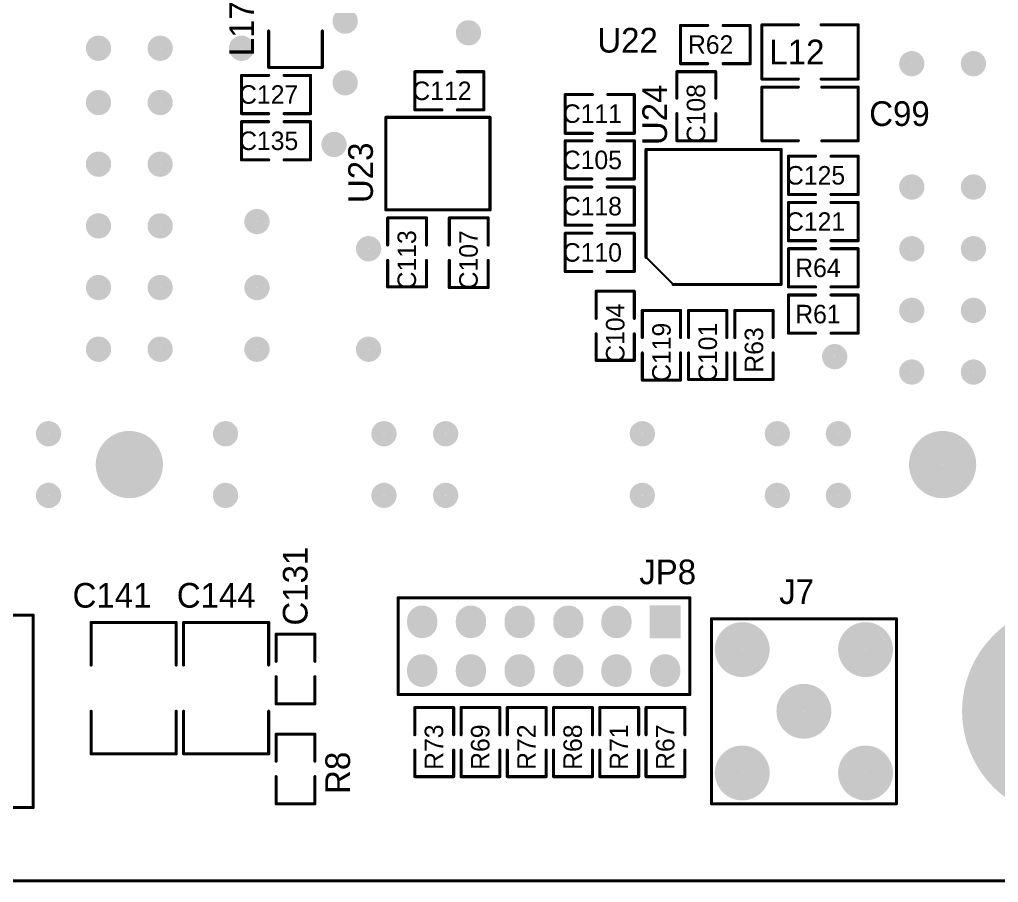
# Model space of a CAD drawing. Extents: x 3.3 to 12.8, y -4.6 to 5.5.
# Drawn here: x 9.709 to 11.297, y 0.598 to 1.996 of the extents above; entities that cross this region are included whole.
import ezdxf

# ---------------------------------------------------------------- set-up
doc = ezdxf.new("R2010")
doc.units = 0
doc.header["$MEASUREMENT"] = 0
for name, color, linetype in [('1', 5, 'CONTINUOUS'), ('12', 1, 'CONTINUOUS'), ('5', 7, 'CONTINUOUS')]:
    doc.layers.add(name, color=color, linetype=linetype)

msp = doc.modelspace()

# ---------------------------------------------------------------- linework, layer by layer
at = {"layer": '1', "const_width": 0.003}
for points in [[(10.782, 1.987), (10.782, 1.925, -1), (10.78, 1.925), (10.78, 1.987, -1), (10.782, 1.987)], [(10.781, 1.988), (10.825, 1.988, -1), (10.825, 1.986), (10.781, 1.986, -1), (10.781, 1.988)], [(10.894, 1.986), (10.85, 1.986, -1), (10.85, 1.988), (10.894, 1.988, -1), (10.894, 1.986)], [(10.895, 1.987), (10.895, 1.925, -1), (10.893, 1.925), (10.893, 1.987, -1), (10.895, 1.987)], [(10.914, 1.988), (10.914, 1.9, -1), (10.912, 1.9), (10.912, 1.988, -1), (10.914, 1.988)], [(10.913, 1.989), (10.972, 1.989, -1), (10.972, 1.987), (10.913, 1.987, -1), (10.913, 1.989)], [(11.069, 1.987), (11.009, 1.987, -1), (11.009, 1.989), (11.069, 1.989, -1), (11.069, 1.987)], [(11.07, 1.988), (11.07, 1.9, -1), (11.068, 1.9), (11.068, 1.988, -1), (11.07, 1.988)], [(10.112, 1.919), (10.112, 1.978, -1), (10.114, 1.978), (10.114, 1.919, -1), (10.112, 1.919)], [(10.199, 1.919), (10.199, 1.978, -1), (10.201, 1.978), (10.201, 1.919, -1), (10.199, 1.919)], [(10.2, 1.918), (10.113, 1.918, -1), (10.113, 1.92), (10.2, 1.92, -1), (10.2, 1.918)], [(10.781, 1.926), (10.825, 1.926, -1), (10.825, 1.924), (10.781, 1.924, -1), (10.781, 1.926)], [(10.894, 1.924), (10.85, 1.924, -1), (10.85, 1.926), (10.894, 1.926, -1), (10.894, 1.924)], [(10.07, 1.906), (10.07, 1.844, -1), (10.068, 1.844), (10.068, 1.906, -1), (10.07, 1.906)], [(10.069, 1.907), (10.113, 1.907, -1), (10.113, 1.905), (10.069, 1.905, -1), (10.069, 1.907)], [(10.181, 1.905), (10.138, 1.905, -1), (10.138, 1.907), (10.181, 1.907, -1), (10.181, 1.905)], [(10.182, 1.906), (10.182, 1.844, -1), (10.18, 1.844), (10.18, 1.906, -1), (10.182, 1.906)], [(10.351, 1.912), (10.351, 1.85, -1), (10.349, 1.85), (10.349, 1.912, -1), (10.351, 1.912)], [(10.35, 1.913), (10.394, 1.913, -1), (10.394, 1.911), (10.35, 1.911, -1), (10.35, 1.913)], [(10.462, 1.911), (10.419, 1.911, -1), (10.419, 1.913), (10.462, 1.913, -1), (10.462, 1.911)], [(10.463, 1.912), (10.463, 1.85, -1), (10.461, 1.85), (10.461, 1.912, -1), (10.463, 1.912)], [(10.775, 1.913), (10.838, 1.913, -1), (10.838, 1.911), (10.775, 1.911, -1), (10.775, 1.913)], [(10.776, 1.912), (10.776, 1.869, -1), (10.774, 1.869), (10.774, 1.912, -1), (10.776, 1.912)], [(10.839, 1.912), (10.839, 1.869, -1), (10.837, 1.869), (10.837, 1.912, -1), (10.839, 1.912)], [(10.913, 1.901), (10.972, 1.901, -1), (10.972, 1.899), (10.913, 1.899, -1), (10.913, 1.901)], [(10.914, 1.887), (10.914, 1.8, -1), (10.912, 1.8), (10.912, 1.887, -1), (10.914, 1.887)], [(10.972, 1.886), (10.913, 1.886, -1), (10.913, 1.888), (10.972, 1.888, -1), (10.972, 1.886)], [(11.069, 1.899), (11.009, 1.899, -1), (11.009, 1.901), (11.069, 1.901, -1), (11.069, 1.899)], [(11.01, 1.888), (11.069, 1.888, -1), (11.069, 1.886), (11.01, 1.886, -1), (11.01, 1.888)], [(11.068, 1.8), (11.068, 1.887, -1), (11.07, 1.887), (11.07, 1.8, -1), (11.068, 1.8)], [(10.595, 1.875), (10.595, 1.812, -1), (10.593, 1.812), (10.593, 1.875, -1), (10.595, 1.875)], [(10.594, 1.876), (10.638, 1.876, -1), (10.638, 1.874), (10.594, 1.874, -1), (10.594, 1.876)], [(10.706, 1.874), (10.663, 1.874, -1), (10.663, 1.876), (10.706, 1.876, -1), (10.706, 1.874)], [(10.707, 1.875), (10.707, 1.812, -1), (10.705, 1.812), (10.705, 1.875, -1), (10.707, 1.875)], [(10.069, 1.845), (10.113, 1.845, -1), (10.113, 1.843), (10.069, 1.843, -1), (10.069, 1.845)], [(10.181, 1.843), (10.138, 1.843, -1), (10.138, 1.845), (10.181, 1.845, -1), (10.181, 1.843)], [(10.35, 1.851), (10.394, 1.851, -1), (10.394, 1.849), (10.35, 1.849, -1), (10.35, 1.851)], [(10.462, 1.849), (10.419, 1.849, -1), (10.419, 1.851), (10.462, 1.851, -1), (10.462, 1.849)], [(10.774, 1.8), (10.774, 1.844, -1), (10.776, 1.844), (10.776, 1.8, -1), (10.774, 1.8)], [(10.837, 1.8), (10.837, 1.844, -1), (10.839, 1.844), (10.839, 1.8, -1), (10.837, 1.8)], [(10.07, 1.831), (10.07, 1.769, -1), (10.068, 1.769), (10.068, 1.831, -1), (10.07, 1.831)], [(10.069, 1.832), (10.113, 1.832, -1), (10.113, 1.83), (10.069, 1.83, -1), (10.069, 1.832)], [(10.181, 1.83), (10.138, 1.83, -1), (10.138, 1.832), (10.181, 1.832, -1), (10.181, 1.83)], [(10.182, 1.831), (10.182, 1.769, -1), (10.18, 1.769), (10.18, 1.831, -1), (10.182, 1.831)], [(10.302, 1.688), (10.302, 1.838, -1), (10.304, 1.838), (10.304, 1.688, -1), (10.302, 1.688)], [(10.303, 1.839), (10.472, 1.839, -1), (10.472, 1.837), (10.303, 1.837, -1), (10.303, 1.839)], [(10.471, 1.688), (10.471, 1.838, -1), (10.473, 1.838), (10.473, 1.688, -1), (10.471, 1.688)], [(10.594, 1.813), (10.638, 1.813, -1), (10.638, 1.811), (10.594, 1.811, -1), (10.594, 1.813)], [(10.706, 1.811), (10.663, 1.811, -1), (10.663, 1.813), (10.706, 1.813, -1), (10.706, 1.811)], [(10.595, 1.8), (10.595, 1.738, -1), (10.593, 1.738), (10.593, 1.8, -1), (10.595, 1.8)], [(10.594, 1.801), (10.637, 1.801, -1), (10.637, 1.799), (10.594, 1.799, -1), (10.594, 1.801)], [(10.706, 1.799), (10.662, 1.799, -1), (10.662, 1.801), (10.706, 1.801, -1), (10.706, 1.799)], [(10.707, 1.8), (10.707, 1.738, -1), (10.705, 1.738), (10.705, 1.8, -1), (10.707, 1.8)], [(10.775, 1.801), (10.838, 1.801, -1), (10.838, 1.799), (10.775, 1.799, -1), (10.775, 1.801)], [(10.972, 1.799), (10.913, 1.799, -1), (10.913, 1.801), (10.972, 1.801, -1), (10.972, 1.799)], [(11.01, 1.801), (11.069, 1.801, -1), (11.069, 1.799), (11.01, 1.799, -1), (11.01, 1.801)], [(10.724, 1.611), (10.724, 1.786, -1), (10.726, 1.786), (10.726, 1.611, -1), (10.724, 1.611)], [(10.725, 1.787), (10.944, 1.787, -1), (10.944, 1.785), (10.725, 1.785, -1), (10.725, 1.787)], [(10.943, 1.567), (10.943, 1.786, -1), (10.945, 1.786), (10.945, 1.567, -1), (10.943, 1.567)], [(10.069, 1.77), (10.113, 1.77, -1), (10.113, 1.768), (10.069, 1.768, -1), (10.069, 1.77)], [(10.181, 1.768), (10.138, 1.768, -1), (10.138, 1.77), (10.181, 1.77, -1), (10.181, 1.768)], [(10.955, 1.713), (10.955, 1.775, -1), (10.957, 1.775), (10.957, 1.713, -1), (10.955, 1.713)], [(10.956, 1.776), (11, 1.776, -1), (11, 1.774), (10.956, 1.774, -1), (10.956, 1.776)], [(11.069, 1.774), (11.025, 1.774, -1), (11.025, 1.776), (11.069, 1.776, -1), (11.069, 1.774)], [(11.068, 1.713), (11.068, 1.775, -1), (11.07, 1.775), (11.07, 1.713, -1), (11.068, 1.713)], [(10.594, 1.739), (10.637, 1.739, -1), (10.637, 1.737), (10.594, 1.737, -1), (10.594, 1.739)], [(10.706, 1.737), (10.662, 1.737, -1), (10.662, 1.739), (10.706, 1.739, -1), (10.706, 1.737)], [(10.595, 1.725), (10.595, 1.663, -1), (10.593, 1.663), (10.593, 1.725, -1), (10.595, 1.725)], [(10.594, 1.726), (10.637, 1.726, -1), (10.637, 1.724), (10.594, 1.724, -1), (10.594, 1.726)], [(10.706, 1.724), (10.662, 1.724, -1), (10.662, 1.726), (10.706, 1.726, -1), (10.706, 1.724)], [(10.707, 1.725), (10.707, 1.663, -1), (10.705, 1.663), (10.705, 1.725, -1), (10.707, 1.725)], [(10.956, 1.714), (11, 1.714, -1), (11, 1.712), (10.956, 1.712, -1), (10.956, 1.714)], [(11.069, 1.712), (11.025, 1.712, -1), (11.025, 1.714), (11.069, 1.714, -1), (11.069, 1.712)], [(10.955, 1.638), (10.955, 1.7, -1), (10.957, 1.7), (10.957, 1.638, -1), (10.955, 1.638)], [(10.956, 1.701), (11, 1.701, -1), (11, 1.699), (10.956, 1.699, -1), (10.956, 1.701)], [(11.069, 1.699), (11.025, 1.699, -1), (11.025, 1.701), (11.069, 1.701, -1), (11.069, 1.699)], [(11.068, 1.638), (11.068, 1.7, -1), (11.07, 1.7), (11.07, 1.638, -1), (11.068, 1.638)], [(10.303, 1.689), (10.472, 1.689, -1), (10.472, 1.687), (10.303, 1.687, -1), (10.303, 1.689)], [(10.369, 1.674), (10.306, 1.674, -1), (10.306, 1.676), (10.369, 1.676, -1), (10.369, 1.674)], [(10.307, 1.675), (10.307, 1.631, -1), (10.305, 1.631), (10.305, 1.675, -1), (10.307, 1.675)], [(10.37, 1.675), (10.37, 1.631, -1), (10.368, 1.631), (10.368, 1.675, -1), (10.37, 1.675)], [(10.406, 1.676), (10.469, 1.676, -1), (10.469, 1.674), (10.406, 1.674, -1), (10.406, 1.676)], [(10.407, 1.675), (10.407, 1.631, -1), (10.405, 1.631), (10.405, 1.675, -1), (10.407, 1.675)], [(10.47, 1.675), (10.47, 1.631, -1), (10.468, 1.631), (10.468, 1.675, -1), (10.47, 1.675)], [(10.594, 1.664), (10.637, 1.664, -1), (10.637, 1.662), (10.594, 1.662, -1), (10.594, 1.664)], [(10.595, 1.65), (10.595, 1.588, -1), (10.593, 1.588), (10.593, 1.65, -1), (10.595, 1.65)], [(10.594, 1.651), (10.637, 1.651, -1), (10.637, 1.649), (10.594, 1.649, -1), (10.594, 1.651)], [(10.706, 1.662), (10.662, 1.662, -1), (10.662, 1.664), (10.706, 1.664, -1), (10.706, 1.662)], [(10.706, 1.649), (10.662, 1.649, -1), (10.662, 1.651), (10.706, 1.651, -1), (10.706, 1.649)], [(10.707, 1.65), (10.707, 1.588, -1), (10.705, 1.588), (10.705, 1.65, -1), (10.707, 1.65)], [(10.956, 1.639), (11, 1.639, -1), (11, 1.637), (10.956, 1.637, -1), (10.956, 1.639)], [(11.069, 1.637), (11.025, 1.637, -1), (11.025, 1.639), (11.069, 1.639, -1), (11.069, 1.637)], [(10.957, 1.625), (10.957, 1.563, -1), (10.955, 1.563), (10.955, 1.625, -1), (10.957, 1.625)], [(10.956, 1.626), (11, 1.626, -1), (11, 1.624), (10.956, 1.624, -1), (10.956, 1.626)], [(11.069, 1.624), (11.025, 1.624, -1), (11.025, 1.626), (11.069, 1.626, -1), (11.069, 1.624)], [(11.07, 1.625), (11.07, 1.563, -1), (11.068, 1.563), (11.068, 1.625, -1), (11.07, 1.625)], [(10.305, 1.563), (10.305, 1.606, -1), (10.307, 1.606), (10.307, 1.563, -1), (10.305, 1.563)], [(10.368, 1.563), (10.368, 1.606, -1), (10.37, 1.606), (10.37, 1.563, -1), (10.368, 1.563)], [(10.405, 1.562), (10.405, 1.606, -1), (10.407, 1.606), (10.407, 1.562, -1), (10.405, 1.562)], [(10.468, 1.562), (10.468, 1.606, -1), (10.47, 1.606), (10.47, 1.562, -1), (10.468, 1.562)], [(10.769, 1.567), (10.725, 1.611, -1), (10.725, 1.611), (10.769, 1.567, -1), (10.769, 1.567)], [(10.594, 1.589), (10.637, 1.589, -1), (10.637, 1.587), (10.594, 1.587, -1), (10.594, 1.589)], [(10.706, 1.587), (10.662, 1.587, -1), (10.662, 1.589), (10.706, 1.589, -1), (10.706, 1.587)], [(10.369, 1.562), (10.306, 1.562, -1), (10.306, 1.564), (10.369, 1.564, -1), (10.369, 1.562)], [(10.406, 1.563), (10.469, 1.563, -1), (10.469, 1.561), (10.406, 1.561, -1), (10.406, 1.563)], [(10.644, 1.557), (10.706, 1.557, -1), (10.706, 1.555), (10.644, 1.555, -1), (10.644, 1.557)], [(10.645, 1.556), (10.645, 1.512, -1), (10.643, 1.512), (10.643, 1.556, -1), (10.645, 1.556)], [(10.707, 1.556), (10.707, 1.512, -1), (10.705, 1.512), (10.705, 1.556, -1), (10.707, 1.556)], [(10.769, 1.568), (10.944, 1.568, -1), (10.944, 1.566), (10.769, 1.566, -1), (10.769, 1.568)], [(10.956, 1.564), (11, 1.564, -1), (11, 1.562), (10.956, 1.562, -1), (10.956, 1.564)], [(11.069, 1.562), (11.025, 1.562, -1), (11.025, 1.564), (11.069, 1.564, -1), (11.069, 1.562)], [(10.957, 1.55), (10.957, 1.488, -1), (10.955, 1.488), (10.955, 1.55, -1), (10.957, 1.55)], [(10.956, 1.551), (11, 1.551, -1), (11, 1.549), (10.956, 1.549, -1), (10.956, 1.551)], [(11.069, 1.549), (11.025, 1.549, -1), (11.025, 1.551), (11.069, 1.551, -1), (11.069, 1.549)], [(11.07, 1.55), (11.07, 1.488, -1), (11.068, 1.488), (11.068, 1.55, -1), (11.07, 1.55)], [(10.719, 1.526), (10.781, 1.526, -1), (10.781, 1.524), (10.719, 1.524, -1), (10.719, 1.526)], [(10.72, 1.525), (10.72, 1.481, -1), (10.718, 1.481), (10.718, 1.525, -1), (10.72, 1.525)], [(10.782, 1.525), (10.782, 1.481, -1), (10.78, 1.481), (10.78, 1.525, -1), (10.782, 1.525)], [(10.856, 1.524), (10.794, 1.524, -1), (10.794, 1.526), (10.856, 1.526, -1), (10.856, 1.524)], [(10.795, 1.525), (10.795, 1.481, -1), (10.793, 1.481), (10.793, 1.525, -1), (10.795, 1.525)], [(10.857, 1.525), (10.857, 1.481, -1), (10.855, 1.481), (10.855, 1.525, -1), (10.857, 1.525)], [(10.931, 1.524), (10.869, 1.524, -1), (10.869, 1.526), (10.931, 1.526, -1), (10.931, 1.524)], [(10.87, 1.525), (10.87, 1.481, -1), (10.868, 1.481), (10.868, 1.525, -1), (10.87, 1.525)], [(10.932, 1.525), (10.932, 1.481, -1), (10.93, 1.481), (10.93, 1.525, -1), (10.932, 1.525)], [(10.643, 1.444), (10.643, 1.487, -1), (10.645, 1.487), (10.645, 1.444, -1), (10.643, 1.444)], [(10.705, 1.444), (10.705, 1.487, -1), (10.707, 1.487), (10.707, 1.444, -1), (10.705, 1.444)], [(10.956, 1.489), (11, 1.489, -1), (11, 1.487), (10.956, 1.487, -1), (10.956, 1.489)], [(11.069, 1.487), (11.025, 1.487, -1), (11.025, 1.489), (11.069, 1.489, -1), (11.069, 1.487)], [(10.644, 1.445), (10.706, 1.445, -1), (10.706, 1.443), (10.644, 1.443, -1), (10.644, 1.445)], [(10.718, 1.412), (10.718, 1.456, -1), (10.72, 1.456), (10.72, 1.412, -1), (10.718, 1.412)], [(10.78, 1.412), (10.78, 1.456, -1), (10.782, 1.456), (10.782, 1.412, -1), (10.78, 1.412)], [(10.793, 1.413), (10.793, 1.456, -1), (10.795, 1.456), (10.795, 1.413, -1), (10.793, 1.413)], [(10.855, 1.413), (10.855, 1.456, -1), (10.857, 1.456), (10.857, 1.413, -1), (10.855, 1.413)], [(10.868, 1.413), (10.868, 1.456, -1), (10.87, 1.456), (10.87, 1.413, -1), (10.868, 1.413)], [(10.93, 1.413), (10.93, 1.456, -1), (10.932, 1.456), (10.932, 1.413, -1), (10.93, 1.413)], [(10.719, 1.413), (10.781, 1.413, -1), (10.781, 1.411), (10.719, 1.411, -1), (10.719, 1.413)], [(10.856, 1.412), (10.794, 1.412, -1), (10.794, 1.414), (10.856, 1.414, -1), (10.856, 1.412)], [(10.931, 1.412), (10.869, 1.412, -1), (10.869, 1.414), (10.931, 1.414, -1), (10.931, 1.412)], [(10.322, 0.902), (10.322, 1.059, -1), (10.324, 1.059), (10.324, 0.902, -1), (10.322, 0.902)], [(10.796, 1.058), (10.323, 1.058, -1), (10.323, 1.06), (10.796, 1.06, -1), (10.796, 1.058)], [(10.795, 0.902), (10.795, 1.059, -1), (10.797, 1.059), (10.797, 0.902, -1), (10.795, 0.902)], [(9.563, 1.032), (9.731, 1.032, -1), (9.731, 1.03), (9.563, 1.03, -1), (9.563, 1.032)], [(9.73, 0.719), (9.73, 1.031, -1), (9.732, 1.031), (9.732, 0.719, -1), (9.73, 0.719)], [(9.825, 1.02), (9.963, 1.02, -1), (9.963, 1.018), (9.825, 1.018, -1), (9.825, 1.02)], [(9.824, 0.95), (9.824, 1.019, -1), (9.826, 1.019), (9.826, 0.95, -1), (9.824, 0.95)], [(9.962, 0.95), (9.962, 1.019, -1), (9.964, 1.019), (9.964, 0.95, -1), (9.962, 0.95)], [(9.975, 1.02), (10.113, 1.02, -1), (10.113, 1.018), (9.975, 1.018, -1), (9.975, 1.02)], [(9.974, 0.95), (9.974, 1.019, -1), (9.976, 1.019), (9.976, 0.95, -1), (9.974, 0.95)], [(10.112, 0.95), (10.112, 1.019, -1), (10.114, 1.019), (10.114, 0.95, -1), (10.112, 0.95)], [(10.83, 0.725), (10.83, 1.025, -1), (10.832, 1.025), (10.832, 0.725, -1), (10.83, 0.725)], [(11.131, 1.024), (10.831, 1.024, -1), (10.831, 1.026), (11.131, 1.026, -1), (11.131, 1.024)], [(11.13, 0.725), (11.13, 1.025, -1), (11.132, 1.025), (11.132, 0.725, -1), (11.13, 0.725)], [(10.125, 1.001), (10.188, 1.001, -1), (10.188, 0.999), (10.125, 0.999, -1), (10.125, 1.001)], [(10.126, 1), (10.126, 0.956, -1), (10.124, 0.956), (10.124, 1, -1), (10.126, 1)], [(10.189, 1), (10.189, 0.956, -1), (10.187, 0.956), (10.187, 1, -1), (10.189, 1)], [(10.124, 0.887), (10.124, 0.931, -1), (10.126, 0.931), (10.126, 0.887, -1), (10.124, 0.887)], [(10.187, 0.887), (10.187, 0.931, -1), (10.189, 0.931), (10.189, 0.887, -1), (10.187, 0.887)], [(10.125, 0.888), (10.188, 0.888, -1), (10.188, 0.886), (10.125, 0.886, -1), (10.125, 0.888)], [(10.796, 0.901), (10.323, 0.901, -1), (10.323, 0.903), (10.796, 0.903, -1), (10.796, 0.901)], [(9.826, 0.875), (9.826, 0.806, -1), (9.824, 0.806), (9.824, 0.875, -1), (9.826, 0.875)], [(9.964, 0.875), (9.964, 0.806, -1), (9.962, 0.806), (9.962, 0.875, -1), (9.964, 0.875)], [(9.976, 0.875), (9.976, 0.806, -1), (9.974, 0.806), (9.974, 0.875, -1), (9.976, 0.875)], [(10.114, 0.875), (10.114, 0.806, -1), (10.112, 0.806), (10.112, 0.875, -1), (10.114, 0.875)], [(10.35, 0.882), (10.413, 0.882, -1), (10.413, 0.88), (10.35, 0.88, -1), (10.35, 0.882)], [(10.351, 0.881), (10.351, 0.837, -1), (10.349, 0.837), (10.349, 0.881, -1), (10.351, 0.881)], [(10.414, 0.881), (10.414, 0.837, -1), (10.412, 0.837), (10.412, 0.881, -1), (10.414, 0.881)], [(10.425, 0.882), (10.488, 0.882, -1), (10.488, 0.88), (10.425, 0.88, -1), (10.425, 0.882)], [(10.426, 0.881), (10.426, 0.837, -1), (10.424, 0.837), (10.424, 0.881, -1), (10.426, 0.881)], [(10.489, 0.881), (10.489, 0.837, -1), (10.487, 0.837), (10.487, 0.881, -1), (10.489, 0.881)], [(10.5, 0.882), (10.563, 0.882, -1), (10.563, 0.88), (10.5, 0.88, -1), (10.5, 0.882)], [(10.501, 0.881), (10.501, 0.837, -1), (10.499, 0.837), (10.499, 0.881, -1), (10.501, 0.881)], [(10.564, 0.881), (10.564, 0.837, -1), (10.562, 0.837), (10.562, 0.881, -1), (10.564, 0.881)], [(10.575, 0.882), (10.638, 0.882, -1), (10.638, 0.88), (10.575, 0.88, -1), (10.575, 0.882)], [(10.576, 0.881), (10.576, 0.837, -1), (10.574, 0.837), (10.574, 0.881, -1), (10.576, 0.881)], [(10.639, 0.881), (10.639, 0.837, -1), (10.637, 0.837), (10.637, 0.881, -1), (10.639, 0.881)], [(10.65, 0.882), (10.713, 0.882, -1), (10.713, 0.88), (10.65, 0.88, -1), (10.65, 0.882)], [(10.651, 0.881), (10.651, 0.837, -1), (10.649, 0.837), (10.649, 0.881, -1), (10.651, 0.881)], [(10.714, 0.881), (10.714, 0.837, -1), (10.712, 0.837), (10.712, 0.881, -1), (10.714, 0.881)], [(10.725, 0.882), (10.788, 0.882, -1), (10.788, 0.88), (10.725, 0.88, -1), (10.725, 0.882)], [(10.726, 0.881), (10.726, 0.837, -1), (10.724, 0.837), (10.724, 0.881, -1), (10.726, 0.881)], [(10.789, 0.881), (10.789, 0.837, -1), (10.787, 0.837), (10.787, 0.881, -1), (10.789, 0.881)], [(10.126, 0.838), (10.126, 0.794, -1), (10.124, 0.794), (10.124, 0.838, -1), (10.126, 0.838)], [(10.125, 0.839), (10.188, 0.839, -1), (10.188, 0.837), (10.125, 0.837, -1), (10.125, 0.839)], [(10.189, 0.838), (10.189, 0.794, -1), (10.187, 0.794), (10.187, 0.838, -1), (10.189, 0.838)], [(10.349, 0.769), (10.349, 0.812, -1), (10.351, 0.812), (10.351, 0.769, -1), (10.349, 0.769)], [(10.412, 0.769), (10.412, 0.812, -1), (10.414, 0.812), (10.414, 0.769, -1), (10.412, 0.769)], [(10.424, 0.769), (10.424, 0.812, -1), (10.426, 0.812), (10.426, 0.769, -1), (10.424, 0.769)], [(10.487, 0.769), (10.487, 0.812, -1), (10.489, 0.812), (10.489, 0.769, -1), (10.487, 0.769)], [(10.499, 0.769), (10.499, 0.812, -1), (10.501, 0.812), (10.501, 0.769, -1), (10.499, 0.769)], [(10.562, 0.769), (10.562, 0.812, -1), (10.564, 0.812), (10.564, 0.769, -1), (10.562, 0.769)], [(10.574, 0.769), (10.574, 0.812, -1), (10.576, 0.812), (10.576, 0.769, -1), (10.574, 0.769)], [(10.637, 0.769), (10.637, 0.812, -1), (10.639, 0.812), (10.639, 0.769, -1), (10.637, 0.769)], [(10.649, 0.769), (10.649, 0.812, -1), (10.651, 0.812), (10.651, 0.769, -1), (10.649, 0.769)], [(10.712, 0.769), (10.712, 0.812, -1), (10.714, 0.812), (10.714, 0.769, -1), (10.712, 0.769)], [(10.724, 0.769), (10.724, 0.812, -1), (10.726, 0.812), (10.726, 0.769, -1), (10.724, 0.769)], [(10.787, 0.769), (10.787, 0.812, -1), (10.789, 0.812), (10.789, 0.769, -1), (10.787, 0.769)], [(9.825, 0.807), (9.963, 0.807, -1), (9.963, 0.805), (9.825, 0.805, -1), (9.825, 0.807)], [(9.975, 0.807), (10.113, 0.807, -1), (10.113, 0.805), (9.975, 0.805, -1), (9.975, 0.807)], [(10.126, 0.769), (10.126, 0.725, -1), (10.124, 0.725), (10.124, 0.769, -1), (10.126, 0.769)], [(10.189, 0.769), (10.189, 0.725, -1), (10.187, 0.725), (10.187, 0.769, -1), (10.189, 0.769)], [(10.35, 0.77), (10.413, 0.77, -1), (10.413, 0.768), (10.35, 0.768, -1), (10.35, 0.77)], [(10.425, 0.77), (10.488, 0.77, -1), (10.488, 0.768), (10.425, 0.768, -1), (10.425, 0.77)], [(10.5, 0.77), (10.563, 0.77, -1), (10.563, 0.768), (10.5, 0.768, -1), (10.5, 0.77)], [(10.575, 0.77), (10.638, 0.77, -1), (10.638, 0.768), (10.575, 0.768, -1), (10.575, 0.77)], [(10.65, 0.77), (10.713, 0.77, -1), (10.713, 0.768), (10.65, 0.768, -1), (10.65, 0.77)], [(10.725, 0.77), (10.788, 0.77, -1), (10.788, 0.768), (10.725, 0.768, -1), (10.725, 0.77)], [(9.563, 0.72), (9.731, 0.72, -1), (9.731, 0.718), (9.563, 0.718, -1), (9.563, 0.72)], [(10.188, 0.724), (10.125, 0.724, -1), (10.125, 0.726), (10.188, 0.726, -1), (10.188, 0.724)], [(11.131, 0.724), (10.831, 0.724, -1), (10.831, 0.726), (11.131, 0.726, -1), (11.131, 0.724)]]:
    msp.add_lwpolyline(points, format="xyb", dxfattribs=at)
at = {"layer": '5'}
for points, const_width in [([(10.237, 2.004), (10.237, 2.004, -1), (10.237, 1.984), (10.237, 1.984, -1), (10.237, 2.004)], 0.021), ([(10.437, 1.985), (10.437, 1.985, -1), (10.437, 1.965), (10.437, 1.965, -1), (10.437, 1.985)], 0.021), ([(9.837, 1.96), (9.837, 1.96, -1), (9.837, 1.94), (9.837, 1.94, -1), (9.837, 1.96)], 0.021), ([(9.937, 1.96), (9.937, 1.96, -1), (9.937, 1.94), (9.937, 1.94, -1), (9.937, 1.96)], 0.021), ([(10.069, 1.96), (10.069, 1.96, -1), (10.069, 1.94), (10.069, 1.94, -1), (10.069, 1.96)], 0.021), ([(11.156, 1.935), (11.156, 1.935, -1), (11.156, 1.915), (11.156, 1.915, -1), (11.156, 1.935)], 0.021), ([(11.256, 1.935), (11.256, 1.935, -1), (11.256, 1.915), (11.256, 1.915, -1), (11.256, 1.935)], 0.021), ([(10.237, 1.904), (10.237, 1.904, -1), (10.237, 1.884), (10.237, 1.884, -1), (10.237, 1.904)], 0.021), ([(9.837, 1.872), (9.837, 1.872, -1), (9.837, 1.852), (9.837, 1.852, -1), (9.837, 1.872)], 0.021), ([(9.937, 1.872), (9.937, 1.872, -1), (9.937, 1.852), (9.937, 1.852, -1), (9.937, 1.872)], 0.021), ([(10.219, 1.804), (10.219, 1.804, -1), (10.219, 1.784), (10.219, 1.784, -1), (10.219, 1.804)], 0.021), ([(9.837, 1.772), (9.837, 1.772, -1), (9.837, 1.752), (9.837, 1.752, -1), (9.837, 1.772)], 0.021), ([(9.937, 1.772), (9.937, 1.772, -1), (9.937, 1.752), (9.937, 1.752, -1), (9.937, 1.772)], 0.021), ([(11.156, 1.735), (11.156, 1.735, -1), (11.156, 1.715), (11.156, 1.715, -1), (11.156, 1.735)], 0.021), ([(11.256, 1.735), (11.256, 1.735, -1), (11.256, 1.715), (11.256, 1.715, -1), (11.256, 1.735)], 0.021), ([(10.094, 1.679), (10.094, 1.679, -1), (10.094, 1.659), (10.094, 1.659, -1), (10.094, 1.679)], 0.021), ([(9.837, 1.672), (9.837, 1.672, -1), (9.837, 1.652), (9.837, 1.652, -1), (9.837, 1.672)], 0.021), ([(9.937, 1.672), (9.937, 1.672, -1), (9.937, 1.652), (9.937, 1.652, -1), (9.937, 1.672)], 0.021), ([(10.275, 1.635), (10.275, 1.635, -1), (10.275, 1.615), (10.275, 1.615, -1), (10.275, 1.635)], 0.021), ([(11.156, 1.635), (11.156, 1.635, -1), (11.156, 1.615), (11.156, 1.615, -1), (11.156, 1.635)], 0.021), ([(11.256, 1.635), (11.256, 1.635, -1), (11.256, 1.615), (11.256, 1.615, -1), (11.256, 1.635)], 0.021), ([(9.837, 1.572), (9.837, 1.572, -1), (9.837, 1.552), (9.837, 1.552, -1), (9.837, 1.572)], 0.021), ([(9.937, 1.572), (9.937, 1.572, -1), (9.937, 1.552), (9.937, 1.552, -1), (9.937, 1.572)], 0.021), ([(10.094, 1.572), (10.094, 1.572, -1), (10.094, 1.552), (10.094, 1.552, -1), (10.094, 1.572)], 0.021), ([(11.156, 1.535), (11.156, 1.535, -1), (11.156, 1.515), (11.156, 1.515, -1), (11.156, 1.535)], 0.021), ([(11.256, 1.535), (11.256, 1.535, -1), (11.256, 1.515), (11.256, 1.515, -1), (11.256, 1.535)], 0.021), ([(9.837, 1.472), (9.837, 1.472, -1), (9.837, 1.452), (9.837, 1.452, -1), (9.837, 1.472)], 0.021), ([(9.937, 1.472), (9.937, 1.472, -1), (9.937, 1.452), (9.937, 1.452, -1), (9.937, 1.472)], 0.021), ([(10.094, 1.472), (10.094, 1.472, -1), (10.094, 1.452), (10.094, 1.452, -1), (10.094, 1.472)], 0.021), ([(10.275, 1.472), (10.275, 1.472, -1), (10.275, 1.452), (10.275, 1.452, -1), (10.275, 1.472)], 0.021), ([(11.031, 1.46), (11.031, 1.46, -1), (11.031, 1.44), (11.031, 1.44, -1), (11.031, 1.46)], 0.021), ([(11.156, 1.435), (11.156, 1.435, -1), (11.156, 1.415), (11.156, 1.415, -1), (11.156, 1.435)], 0.021), ([(11.256, 1.435), (11.256, 1.435, -1), (11.256, 1.415), (11.256, 1.415, -1), (11.256, 1.435)], 0.021), ([(9.756, 1.335), (9.756, 1.335, -1), (9.756, 1.315), (9.756, 1.315, -1), (9.756, 1.335)], 0.021), ([(10.043, 1.335), (10.043, 1.335, -1), (10.043, 1.315), (10.043, 1.315, -1), (10.043, 1.335)], 0.021), ([(10.3, 1.335), (10.3, 1.335, -1), (10.3, 1.315), (10.3, 1.315, -1), (10.3, 1.335)], 0.021), ([(10.4, 1.335), (10.4, 1.335, -1), (10.4, 1.315), (10.4, 1.315, -1), (10.4, 1.335)], 0.021), ([(10.719, 1.335), (10.719, 1.335, -1), (10.719, 1.315), (10.719, 1.315, -1), (10.719, 1.335)], 0.021), ([(10.938, 1.335), (10.938, 1.335, -1), (10.938, 1.315), (10.938, 1.315, -1), (10.938, 1.335)], 0.021), ([(11.037, 1.335), (11.037, 1.335, -1), (11.037, 1.315), (11.037, 1.315, -1), (11.037, 1.335)], 0.021), ([(9.887, 1.302), (9.887, 1.302, -1), (9.887, 1.248), (9.887, 1.248, -1), (9.887, 1.302)], 0.055), ([(11.206, 1.302), (11.206, 1.302, -1), (11.206, 1.248), (11.206, 1.248, -1), (11.206, 1.302)], 0.055), ([(9.756, 1.235), (9.756, 1.235, -1), (9.756, 1.215), (9.756, 1.215, -1), (9.756, 1.235)], 0.021), ([(10.043, 1.235), (10.043, 1.235, -1), (10.043, 1.215), (10.043, 1.215, -1), (10.043, 1.235)], 0.021), ([(10.3, 1.235), (10.3, 1.235, -1), (10.3, 1.215), (10.3, 1.215, -1), (10.3, 1.235)], 0.021), ([(10.4, 1.235), (10.4, 1.235, -1), (10.4, 1.215), (10.4, 1.215, -1), (10.4, 1.235)], 0.021), ([(10.719, 1.235), (10.719, 1.235, -1), (10.719, 1.215), (10.719, 1.215, -1), (10.719, 1.235)], 0.021), ([(10.938, 1.235), (10.938, 1.235, -1), (10.938, 1.215), (10.938, 1.215, -1), (10.938, 1.235)], 0.021), ([(11.037, 1.235), (11.037, 1.235, -1), (11.037, 1.215), (11.037, 1.215, -1), (11.037, 1.235)], 0.021), ([(11.412, 0.962), (11.412, 0.962, -1), (11.412, 0.788), (11.412, 0.788, -1), (11.412, 0.962)], 0.175), ([(10.35, 1.018), (10.35, 1.022, -1), (10.374, 1.022), (10.374, 1.018, -1), (10.35, 1.018)], 0.025), ([(10.429, 1.018), (10.429, 1.022, -1), (10.453, 1.022), (10.453, 1.018, -1), (10.429, 1.018)], 0.025), ([(10.508, 1.018), (10.508, 1.022, -1), (10.532, 1.022), (10.532, 1.018, -1), (10.508, 1.018)], 0.025), ([(10.587, 1.018), (10.587, 1.022, -1), (10.611, 1.022), (10.611, 1.018, -1), (10.587, 1.018)], 0.025), ([(10.665, 1.018), (10.665, 1.022, -1), (10.689, 1.022), (10.689, 1.018, -1), (10.665, 1.018)], 0.025), ([(10.881, 0.997), (10.881, 0.997, -1), (10.881, 0.953), (10.881, 0.953, -1), (10.881, 0.997)], 0.045), ([(11.081, 0.997), (11.081, 0.997, -1), (11.081, 0.953), (11.081, 0.953, -1), (11.081, 0.997)], 0.045), ([(10.35, 0.939), (10.35, 0.943, -1), (10.374, 0.943), (10.374, 0.939, -1), (10.35, 0.939)], 0.025), ([(10.429, 0.939), (10.429, 0.943, -1), (10.453, 0.943), (10.453, 0.939, -1), (10.429, 0.939)], 0.025), ([(10.508, 0.939), (10.508, 0.943, -1), (10.532, 0.943), (10.532, 0.939, -1), (10.508, 0.939)], 0.025), ([(10.587, 0.939), (10.587, 0.943, -1), (10.611, 0.943), (10.611, 0.939, -1), (10.587, 0.939)], 0.025), ([(10.665, 0.939), (10.665, 0.943, -1), (10.689, 0.943), (10.689, 0.939, -1), (10.665, 0.939)], 0.025), ([(10.744, 0.939), (10.744, 0.943, -1), (10.768, 0.943), (10.768, 0.939, -1), (10.744, 0.939)], 0.025), ([(10.981, 0.897), (10.981, 0.897, -1), (10.981, 0.853), (10.981, 0.853, -1), (10.981, 0.897)], 0.045), ([(10.881, 0.797), (10.881, 0.797, -1), (10.881, 0.753), (10.881, 0.753, -1), (10.881, 0.797)], 0.045), ([(11.081, 0.797), (11.081, 0.797, -1), (11.081, 0.753), (11.081, 0.753, -1), (11.081, 0.797)], 0.045), ([(12.763, 0.599), (3.325, 0.599, -1), (3.325, 0.601), (12.763, 0.601, -1), (12.763, 0.599)], 0.003)]:
    msp.add_lwpolyline(points, format="xyb", dxfattribs=dict(at, const_width=const_width))
at = {"layer": '5', "const_width": 0.05}
msp.add_lwpolyline([(10.756, 1.047), (10.756, 0.993)], dxfattribs=at)

# ---------------------------------------------------------------- texts
at = {"layer": '1'}
for s, p in [('L17', (10.089, 1.937)), ('U24', (10.759, 1.793)), ('U23', (10.282, 1.699)), ('C131', (10.176, 1.014)), ('R8', (10.245, 0.741))]:
    msp.add_text(s, height=0.04, rotation=90, dxfattribs=at).set_placement(p)
for s, p in [('U22', (10.646, 1.943)), ('C99', (11.087, 1.824)), ('JP8', (10.714, 1.081)), ('C141', (9.795, 1.043)), ('C144', (9.964, 1.043)), ('J7', (10.941, 1.049))]:
    msp.add_text(s, height=0.04, dxfattribs=at).set_placement(p)
at = {"layer": '12'}
for s, height, p in [('R62', 0.03, (10.793, 1.941)), ('L12', 0.04, (10.925, 1.924)), ('C127', 0.03, (10.065, 1.86)), ('C112', 0.03, (10.346, 1.866)), ('C111', 0.03, (10.59, 1.829)), ('C135', 0.03, (10.065, 1.785)), ('C105', 0.03, (10.59, 1.754)), ('C125', 0.03, (10.952, 1.729)), ('C118', 0.03, (10.59, 1.679)), ('C121', 0.03, (10.952, 1.654)), ('C110', 0.03, (10.59, 1.604)), ('R64', 0.03, (10.967, 1.579)), ('R61', 0.03, (10.967, 1.504))]:
    msp.add_text(s, height=height, dxfattribs=at).set_placement(p)
for s, p in [('C108', (10.821, 1.796)), ('C113', (10.352, 1.559)), ('C107', (10.452, 1.559)), ('C104', (10.69, 1.44)), ('C119', (10.765, 1.409)), ('C101', (10.84, 1.409)), ('R63', (10.915, 1.424)), ('R73', (10.396, 0.78)), ('R69', (10.471, 0.78)), ('R72', (10.546, 0.78)), ('R68', (10.621, 0.78)), ('R71', (10.696, 0.78)), ('R67', (10.771, 0.78))]:
    msp.add_text(s, height=0.03, rotation=90, dxfattribs=at).set_placement(p)

doc.saveas('drawing.dxf')
